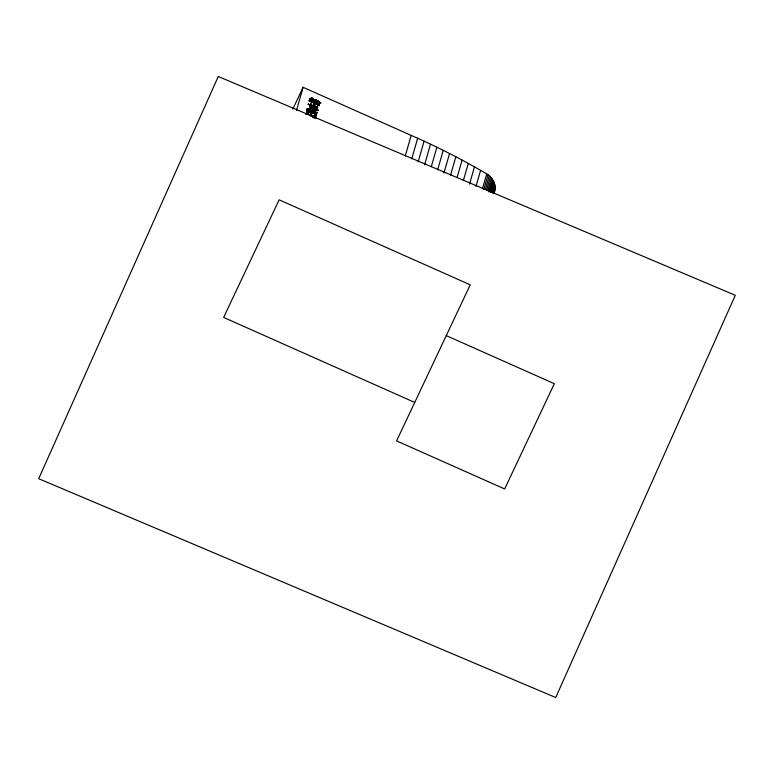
<?xml version="1.0" encoding="UTF-8"?>
<svg xmlns="http://www.w3.org/2000/svg" width="774" height="774" viewBox="0 0 774 774"><rect width="100%" height="100%" fill="white"/><g stroke="black" fill="none" stroke-linecap="round" stroke-linejoin="round"><path stroke-width="1.16" d="M493.841 193.752C497.392 186.515 493.386 177.681 486.701 173.908C462.33 159.56 437.087 146.692 411.168 135.382L303.098 87.298L292.824 109.086M313.712 104.509L314.786 104.983L313.712 104.509L313.296 105.98L311.274 105.322L311.699 104.326L310.626 103.851L310.345 105.032L308.236 104.306L310.451 104.8L310.248 105.38L308.236 104.306M310.451 104.8L310.626 103.851M311.535 114.223L312.522 110.953L313.799 111.795L313.973 111.301L311.787 110.324L310.732 113.865L311.641 114.001L310.732 113.865M313.867 111.524L314.147 110.527L315.124 110.982L314.757 111.427L314.147 110.527M311.274 105.448L313.306 106.096L312.706 107.847L313.693 108.292L314.476 105.535L314.002 107.18M296.452 110.479L303.098 87.298M316.847 109.927L317.156 109.357C320.417 112.578 307.191 108.999 310.355 105.158L308.342 104.084M313.112 106.783L313.402 105.757L311.38 105.1C309.726 108.196 312.357 107.586 310.761 107.325M308.787 114.475L316.024 117.338L315.821 117.88L313.509 116.835L315.821 117.88M314.36 100.659L313.78 102.545L314.36 100.659C309.852 101.317 318.462 98.279 315.357 100.543M313.402 105.757L313.451 105.457M311.022 115.452L310.761 116.226M313.886 102.313L313.48 103.406L314.331 103.784L315.299 100.543C328.399 107.315 314.863 98.008 317.021 104.238L319.439 105.632L314.438 103.397L314.621 102.903L319.439 105.632M312.464 117.3L312.812 116.245L311.825 115.81L311.67 116.361M316.218 103.88L317.001 101.297L315.192 100.765L316.363 100.001M313.615 116.603L313.46 117.155L315.289 117.967M319.188 103.532C317.388 100.901 315.869 103.242 319.381 103.01M318.975 104.442L317.195 103.629L318.975 104.442L319.169 103.91L317.272 103.358L319.169 103.91M314.263 115.084L315.956 116.023L317.108 112.694L314.689 111.62L314.505 112.114L316.227 112.598L315.386 115.365L314.263 115.084L315.279 115.452M315.463 100.32L319.933 102.284L319.749 102.807M319.546 105.409L317.021 104.238M405.247 156.048L411.168 135.382M411.72 158.912L417.65 138.246M418.163 161.834L424.094 141.168M424.578 164.833L430.508 144.167M431.292 166.739L436.894 147.224M437.639 169.854L443.241 150.34M443.957 173.037L449.559 153.523M450.565 175.137L455.838 156.764M457.144 177.294L462.078 160.073M463.355 180.661L468.289 163.44M469.528 184.096L474.472 166.865M476 186.437L480.606 170.357M482.425 188.837L486.701 173.908M483.75 189.698L488.026 174.769M485.317 189.514L489.265 175.737M486.459 190.578L490.416 176.801M487.833 190.588L491.451 177.952M488.762 191.826L492.38 179.191M489.894 191.981L493.183 180.497M490.9 192.194L493.86 181.861M491.771 192.465L494.402 183.274M492.496 192.765L494.809 184.725M493.086 193.084L495.07 186.195M493.541 193.423L495.186 187.676M314.215 112.791L315.608 114.252L314.215 112.791L315.124 110.982M314.234 106.386L316.479 107.344L314.118 106.609L314.321 106.048L317.708 107.073L316.711 109.047L314.418 107.876L316.16 108.099L314.418 107.876M316.053 108.321L316.585 107.112M313.064 102.584L313.306 102.062L309.155 100.765L313.064 102.584L313.306 102.062M309.726 98.559L311.564 99.885L309.619 98.782L311.825 97.901C314.525 98.84 310.258 98.956 312.87 98.482M309.619 98.782L310.2 98.559M313.112 101.142L311.08 100.349L313.112 101.142L312.686 101.597L309.871 100.543L309.813 99.827L311.68 99.662M309.397 101.326L309.261 100.533M309.871 100.543L309.813 99.827M310.093 98.791L310.742 98.424M309.706 100.059L310.248 99.894M310.645 99.527L311.912 98.666M310.635 98.656L311.312 98.192M310.142 100.117L310.713 99.865M311.206 98.414L311.825 97.901M310.277 101.588L313.17 102.352L309.155 100.765M307.007 108.921L309.252 110.43L306.901 109.144L309.716 108.612C311.506 110.218 305.575 109.24 310.567 109.153M306.862 110.14L310.558 111.824C302.257 107.992 317.882 114.571 306.968 110.827L306.862 110.14L309.358 110.198M306.494 111.272C310.132 111.572 312.996 113.904 306.785 111.814L306.494 111.272L310.432 112.636M306.901 109.144L307.626 108.96M311.361 101.055L312.686 101.597M312.464 99.585L312.009 99.769L312.822 99.178L313.77 99.74L310.964 100.581M306.785 111.814L306.601 111.04M306.756 110.372L307.462 110.256M312.822 99.178L313.663 99.962M307.52 109.192L308.323 108.911M306.417 113.478L307.094 113.168L308.391 114.494L306.417 113.478L308.391 114.494M312.764 100.117L313.77 99.74M306.146 114.233L305.672 114.107M307.355 110.489L308.071 110.314M309.803 106.918L316.924 110.353L318.259 110.082M308.207 109.144L309.039 108.786M307.965 110.537L308.691 110.295M308.923 109.018L309.716 108.612M311.38 105.1L311.167 105.67L313.199 106.319M311.699 104.326L310.519 104.074M312.831 100.572L313.78 100.214M308.371 112.278L310.538 112.414M309.107 110.895L311.438 110.489L308.207 110.914M308.023 109.608L311.438 110.489M313.673 100.436L314.66 99.865M307.762 114.552L308.497 114.271M314.554 100.098L315.076 99.633M313.48 103.406L314.331 103.784M309.668 110.372L310.587 109.956M308.681 114.707L308.874 114.165M315.018 101.365L316.75 102.158M314.805 102.284L316.498 103.039M312.706 107.847L313.693 108.292M311.787 110.324L313.905 111.562L313.325 112.569L311.883 112.849L313.325 112.569M316.953 100.601L318.288 101.588L316.953 100.601L317.824 100.533L318.143 102.081M317.485 101.384L317.059 100.368M314.67 108.254L314.525 107.644M314.776 108.534L314.776 108.021M311.883 112.849L312.58 113.381L314.002 112.781L315.715 114.02M312.58 113.381L313.528 112.965M317.659 104.829L317.843 104.335M312.532 115.81L316.024 117.338M313.422 113.198L314.002 112.781M315.773 108.873L316.711 109.047M316.789 109.85L316.14 109.956L316.682 110.072M315.608 114.252L314.641 113.468M319.933 102.284L318.22 101.81M317.708 107.073L314.215 106.28M317.156 109.357L318.153 110.314M314.515 115.597L314.37 114.852M314.254 118.103L313.373 117.435M317.108 112.694L314.583 111.843M315.666 115.994L316.102 115.877M494.151 191.284L495.157 189.156M314.37 105.767L314.786 104.983M313.538 101.104L314.254 100.881M311.08 100.349L312.87 99.885M310.606 100.098L311.564 99.885M308.584 110.518L309.252 110.43M308.313 110.692L309.213 110.672M317.592 101.162L318.395 101.355M306.901 111.591L308.478 112.056M309.503 101.104L310.384 101.365M309.977 100.32L311.467 100.833M314.883 108.312L315.879 108.65M314.621 115.365L315.773 115.771M310.848 99.033L312.116 99.536M311.69 107.702L316.247 109.724M446.269 335.616L554.339 383.691L504.658 488.965L396.588 440.89L470.234 284.822L279.143 199.818L223.638 317.427L414.729 402.441M308.768 114.388L311.516 115.626M308.139 109.376L309.774 110.15M311.719 98.124L312.764 98.714M315.221 99.623L316.256 100.223M309.61 108.834L310.461 109.376M310.48 110.179L311.332 110.721M312.938 100.349L313.644 100.881M311.99 112.627L312.696 113.159M306.523 113.256L307.868 114.329M313.896 113.014L314.534 113.701M218.268 76.481L38.7 478.7L555.732 697.519L735.3 295.3L218.268 76.481"/></g></svg>
